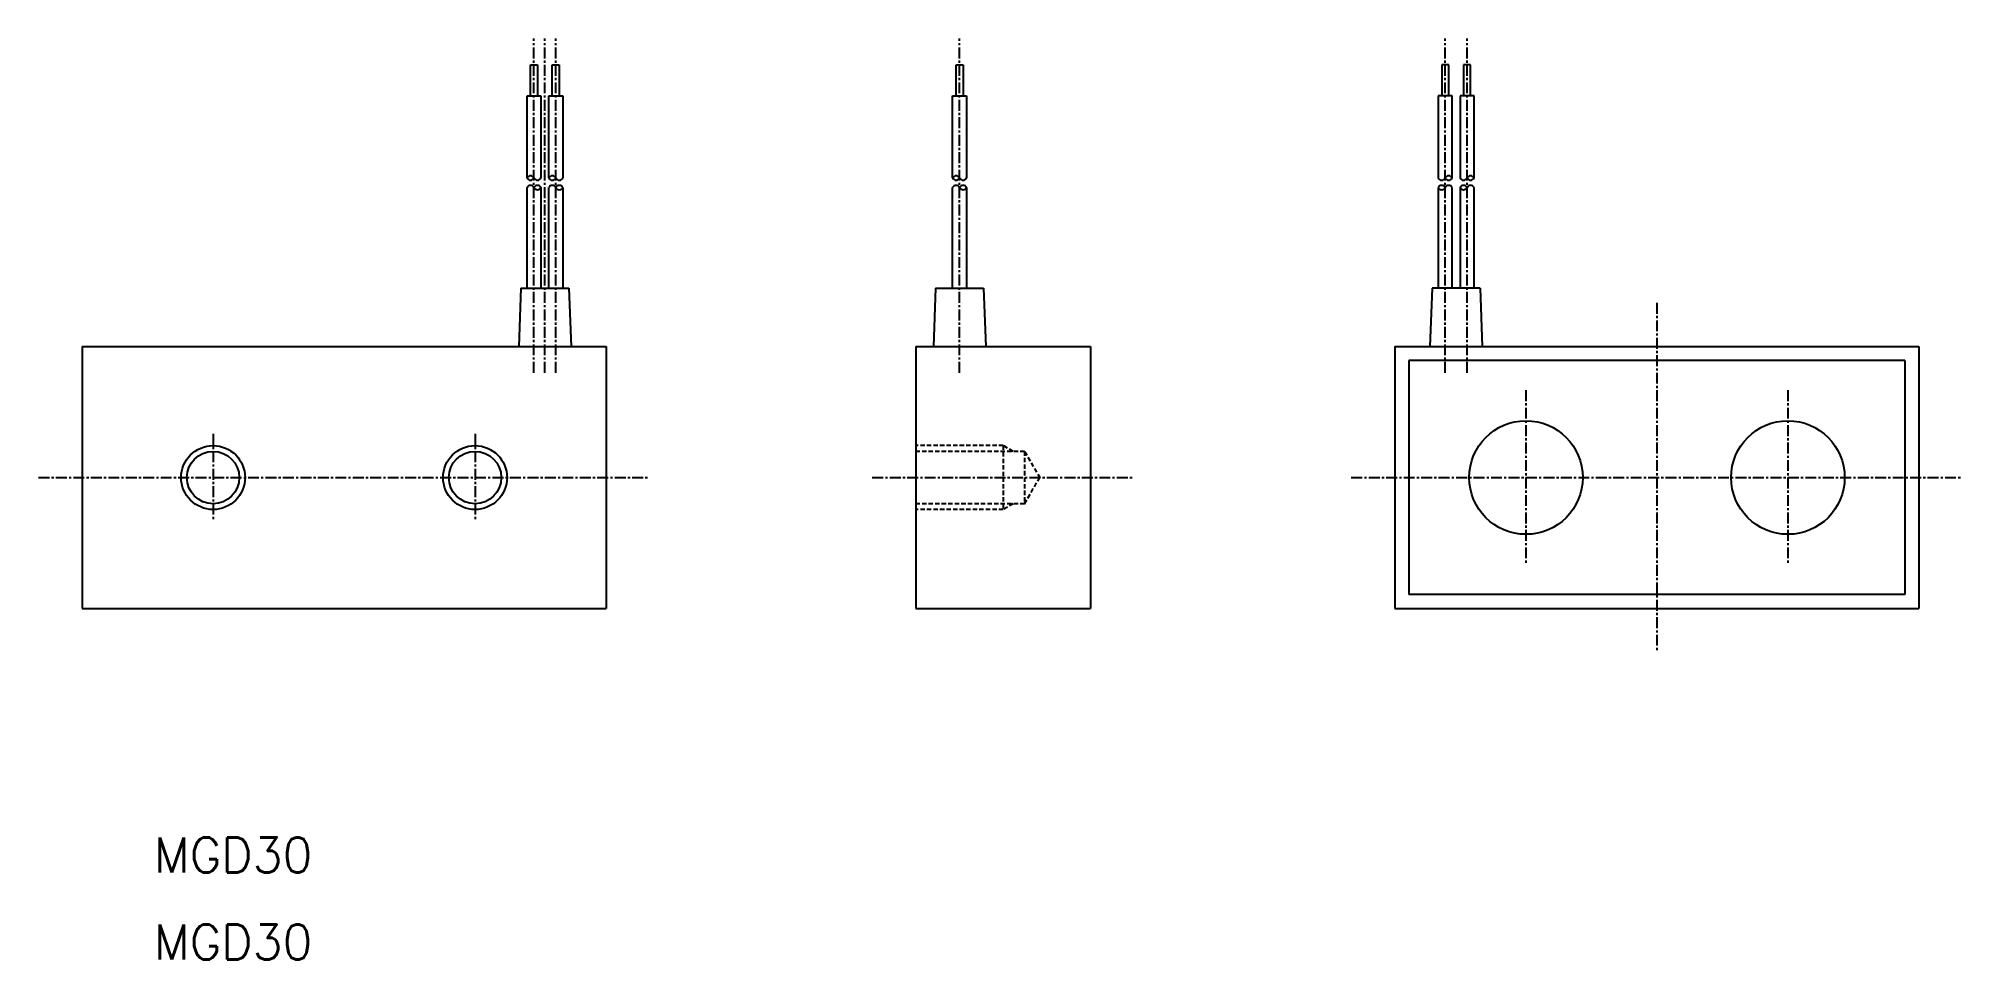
# Model space of a CAD drawing. Extents: x 166 to 386, y 48 to 154.
import ezdxf

# ---------------------------------------------------------------- set-up
doc = ezdxf.new("R2010")
doc.units = 0
doc.linetypes.add('CENTER', pattern=[2, 1.25, -0.25, 0.25, -0.25])
doc.linetypes.add('DASHED', pattern=[0.75, 0.5, -0.25])
doc.layers.get('0').update_dxf_attribs({"linetype": 'CONTINUOUS'})
doc.layers.add('CENTER', color=1, linetype='CENTER')
doc.styles.get("Standard").update_dxf_attribs({"font": 'txt.shx', "bigfont": 'extfont.shx'})

msp = doc.modelspace()

# ---------------------------------------------------------------- linework, layer by layer
at = {"color": 7, "linetype": 'CONTINUOUS'}
for p, q in [((222.13, 150.76), (222.93, 150.76)), ((222.13, 147.18), (222.13, 150.76)), ((222.93, 150.76), (222.93, 147.18)), ((224.63, 147.18), (224.63, 150.76)), ((224.63, 150.76), (225.43, 150.76)), ((225.43, 150.76), (225.43, 147.18)), ((270.88, 147.18), (270.88, 150.76)), ((270.88, 150.76), (271.68, 150.76)), ((271.68, 150.76), (271.68, 147.18)), ((327.29, 150.76), (326.49, 150.76)), ((326.49, 150.76), (326.49, 147.18)), ((327.29, 147.18), (327.29, 150.76)), ((328.99, 150.76), (328.99, 147.18)), ((329.79, 150.76), (328.99, 150.76)), ((329.79, 147.18), (329.79, 150.76)), ((221.73, 147.18), (223.33, 147.18)), ((221.73, 137.79), (221.73, 147.18)), ((223.33, 147.18), (223.33, 137.79)), ((224.23, 147.18), (225.83, 147.18)), ((224.23, 137.79), (224.23, 147.18)), ((225.83, 147.18), (225.83, 137.79)), ((270.48, 137.79), (270.48, 147.18)), ((270.48, 147.18), (272.08, 147.18)), ((272.08, 147.18), (272.08, 137.79)), ((326.09, 147.18), (326.09, 137.79)), ((327.69, 147.18), (326.09, 147.18)), ((327.69, 137.79), (327.69, 147.18)), ((328.59, 147.18), (328.59, 137.79)), ((330.19, 147.18), (328.59, 147.18)), ((330.19, 137.79), (330.19, 147.18)), ((221.73, 125.19), (221.73, 136.69)), ((223.33, 136.69), (223.33, 125.19)), ((224.23, 125.19), (224.23, 136.69)), ((225.83, 136.69), (225.83, 125.19)), ((270.48, 125.19), (270.48, 136.69)), ((272.08, 136.69), (272.08, 125.19)), ((326.09, 136.69), (326.09, 125.19)), ((327.69, 125.19), (327.69, 136.69)), ((328.59, 136.69), (328.59, 125.19)), ((330.19, 125.19), (330.19, 136.69)), ((221.03, 125.19), (220.78, 118.49)), ((221.03, 125.19), (226.53, 125.19)), ((226.53, 125.19), (226.78, 118.49)), ((268.53, 125.19), (268.27, 118.49)), ((268.53, 125.19), (274.03, 125.19)), ((274.03, 125.19), (274.28, 118.49)), ((325.39, 125.19), (325.14, 118.49)), ((330.89, 125.19), (325.39, 125.19)), ((330.89, 125.19), (331.14, 118.49)), ((170.78, 118.49), (170.78, 88.49)), ((170.78, 118.49), (230.78, 118.49)), ((230.78, 118.49), (230.78, 88.49)), ((266.28, 118.49), (266.28, 88.49)), ((266.28, 118.49), (286.28, 118.49)), ((286.28, 118.49), (286.28, 88.49)), ((321.14, 118.49), (381.14, 118.49)), ((321.14, 118.49), (321.14, 88.49)), ((379.54, 116.89), (322.74, 116.89)), ((322.74, 116.89), (322.74, 90.09)), ((379.54, 116.89), (379.54, 90.09)), ((381.14, 118.49), (381.14, 88.49)), ((266.89, 103.49), (266.89, 103.49)), ((170.78, 88.49), (230.78, 88.49)), ((266.28, 88.49), (286.28, 88.49)), ((321.14, 88.49), (381.14, 88.49)), ((379.54, 90.09), (322.74, 90.09))]:
    msp.add_line(p, q, dxfattribs=at)
at = {"color": 3, "linetype": 'DASHED'}
for p, q in [((276.28, 107.15), (266.28, 107.15)), ((278.72, 106.49), (266.28, 106.49)), ((277.42, 106.49), (276.28, 107.15)), ((276.28, 107.15), (276.28, 103.49)), ((278.72, 106.49), (280.45, 103.49)), ((278.72, 106.49), (278.72, 103.49)), ((276.28, 103.49), (276.28, 99.83)), ((278.72, 103.49), (278.72, 100.49)), ((278.72, 100.49), (280.45, 103.49)), ((278.72, 100.49), (266.28, 100.49)), ((276.28, 99.83), (266.28, 99.83)), ((277.42, 100.49), (276.28, 99.83))]:
    msp.add_line(p, q, dxfattribs=at)
at = {"color": 7, "linetype": 'CONTINUOUS'}
for centre, radius in [((336.14, 103.49), 6.5), ((366.14, 103.49), 6.5), ((185.78, 103.49), 3), ((215.78, 103.49), 3)]:
    msp.add_circle(centre, radius, dxfattribs=at)
at = {"color": 3, "linetype": 'CONTINUOUS'}
for centre in [(185.78, 103.49), (215.78, 103.49)]:
    msp.add_circle(centre, 3.66, dxfattribs=at)
at = {"color": 7, "linetype": 'CONTINUOUS'}
for centre, start, end in [((222.13, 137.6), 25.4178, 154.5822), ((222.13, 137.98), 205.4178, 334.5822), ((222.13, 136.5), 25.4178, 154.5822), ((222.93, 137.98), 205.4178, 334.5822), ((222.93, 136.5), 25.4178, 154.5822), ((222.93, 136.88), 205.4178, 334.5822), ((224.63, 137.6), 25.4178, 154.5822), ((224.63, 137.98), 205.4178, 334.5822), ((224.63, 136.5), 25.4178, 154.5822), ((225.43, 137.98), 205.4178, 334.5822), ((225.43, 136.5), 25.4178, 154.5822), ((225.43, 136.88), 205.4178, 334.5822), ((270.88, 137.6), 25.4178, 154.5822), ((270.88, 137.98), 205.4178, 334.5822), ((270.88, 136.5), 25.4178, 154.5822), ((271.68, 137.98), 205.4178, 334.5822), ((271.68, 136.5), 25.4178, 154.5822), ((271.68, 136.88), 205.4178, 334.5822), ((326.49, 137.98), 205.4178, 334.5822), ((326.49, 136.5), 25.4178, 154.5822), ((326.49, 136.88), 205.4178, 334.5822), ((327.29, 137.6), 25.4178, 154.5822), ((327.29, 137.98), 205.4178, 334.5822), ((327.29, 136.5), 25.4178, 154.5822), ((328.99, 137.98), 205.4178, 334.5822), ((328.99, 136.5), 25.4178, 154.5822), ((328.99, 136.88), 205.4178, 334.5822), ((329.79, 137.6), 25.4178, 154.5822), ((329.79, 137.98), 205.4178, 334.5822), ((329.79, 136.5), 25.4178, 154.5822)]:
    msp.add_arc(centre, 0.443, start, end, dxfattribs=at)
at = {"layer": 'CENTER', "color": 1, "linetype": 'CENTER'}
for p, q in [((222.53, 115.49), (222.53, 153.76)), ((223.78, 115.49), (223.78, 153.76)), ((225.03, 115.49), (225.03, 153.76)), ((271.28, 115.49), (271.28, 153.76)), ((326.89, 115.49), (326.89, 153.76)), ((329.39, 115.49), (329.39, 153.76)), ((351.14, 123.49), (351.14, 83.49)), ((336.14, 113.49), (336.14, 93.49)), ((366.14, 113.49), (366.14, 93.49)), ((185.78, 108.49), (185.78, 98.49)), ((215.78, 108.49), (215.78, 98.49)), ((165.78, 103.49), (235.78, 103.49)), ((261.28, 103.49), (291.28, 103.49)), ((316.14, 103.49), (386.14, 103.49))]:
    msp.add_line(p, q, dxfattribs=at)

# ---------------------------------------------------------------- texts
for p in [(178.99, 58.28), (178.99, 48.3)]:
    msp.add_text('MGD30', height=4).set_placement(p)

doc.saveas('drawing.dxf')
